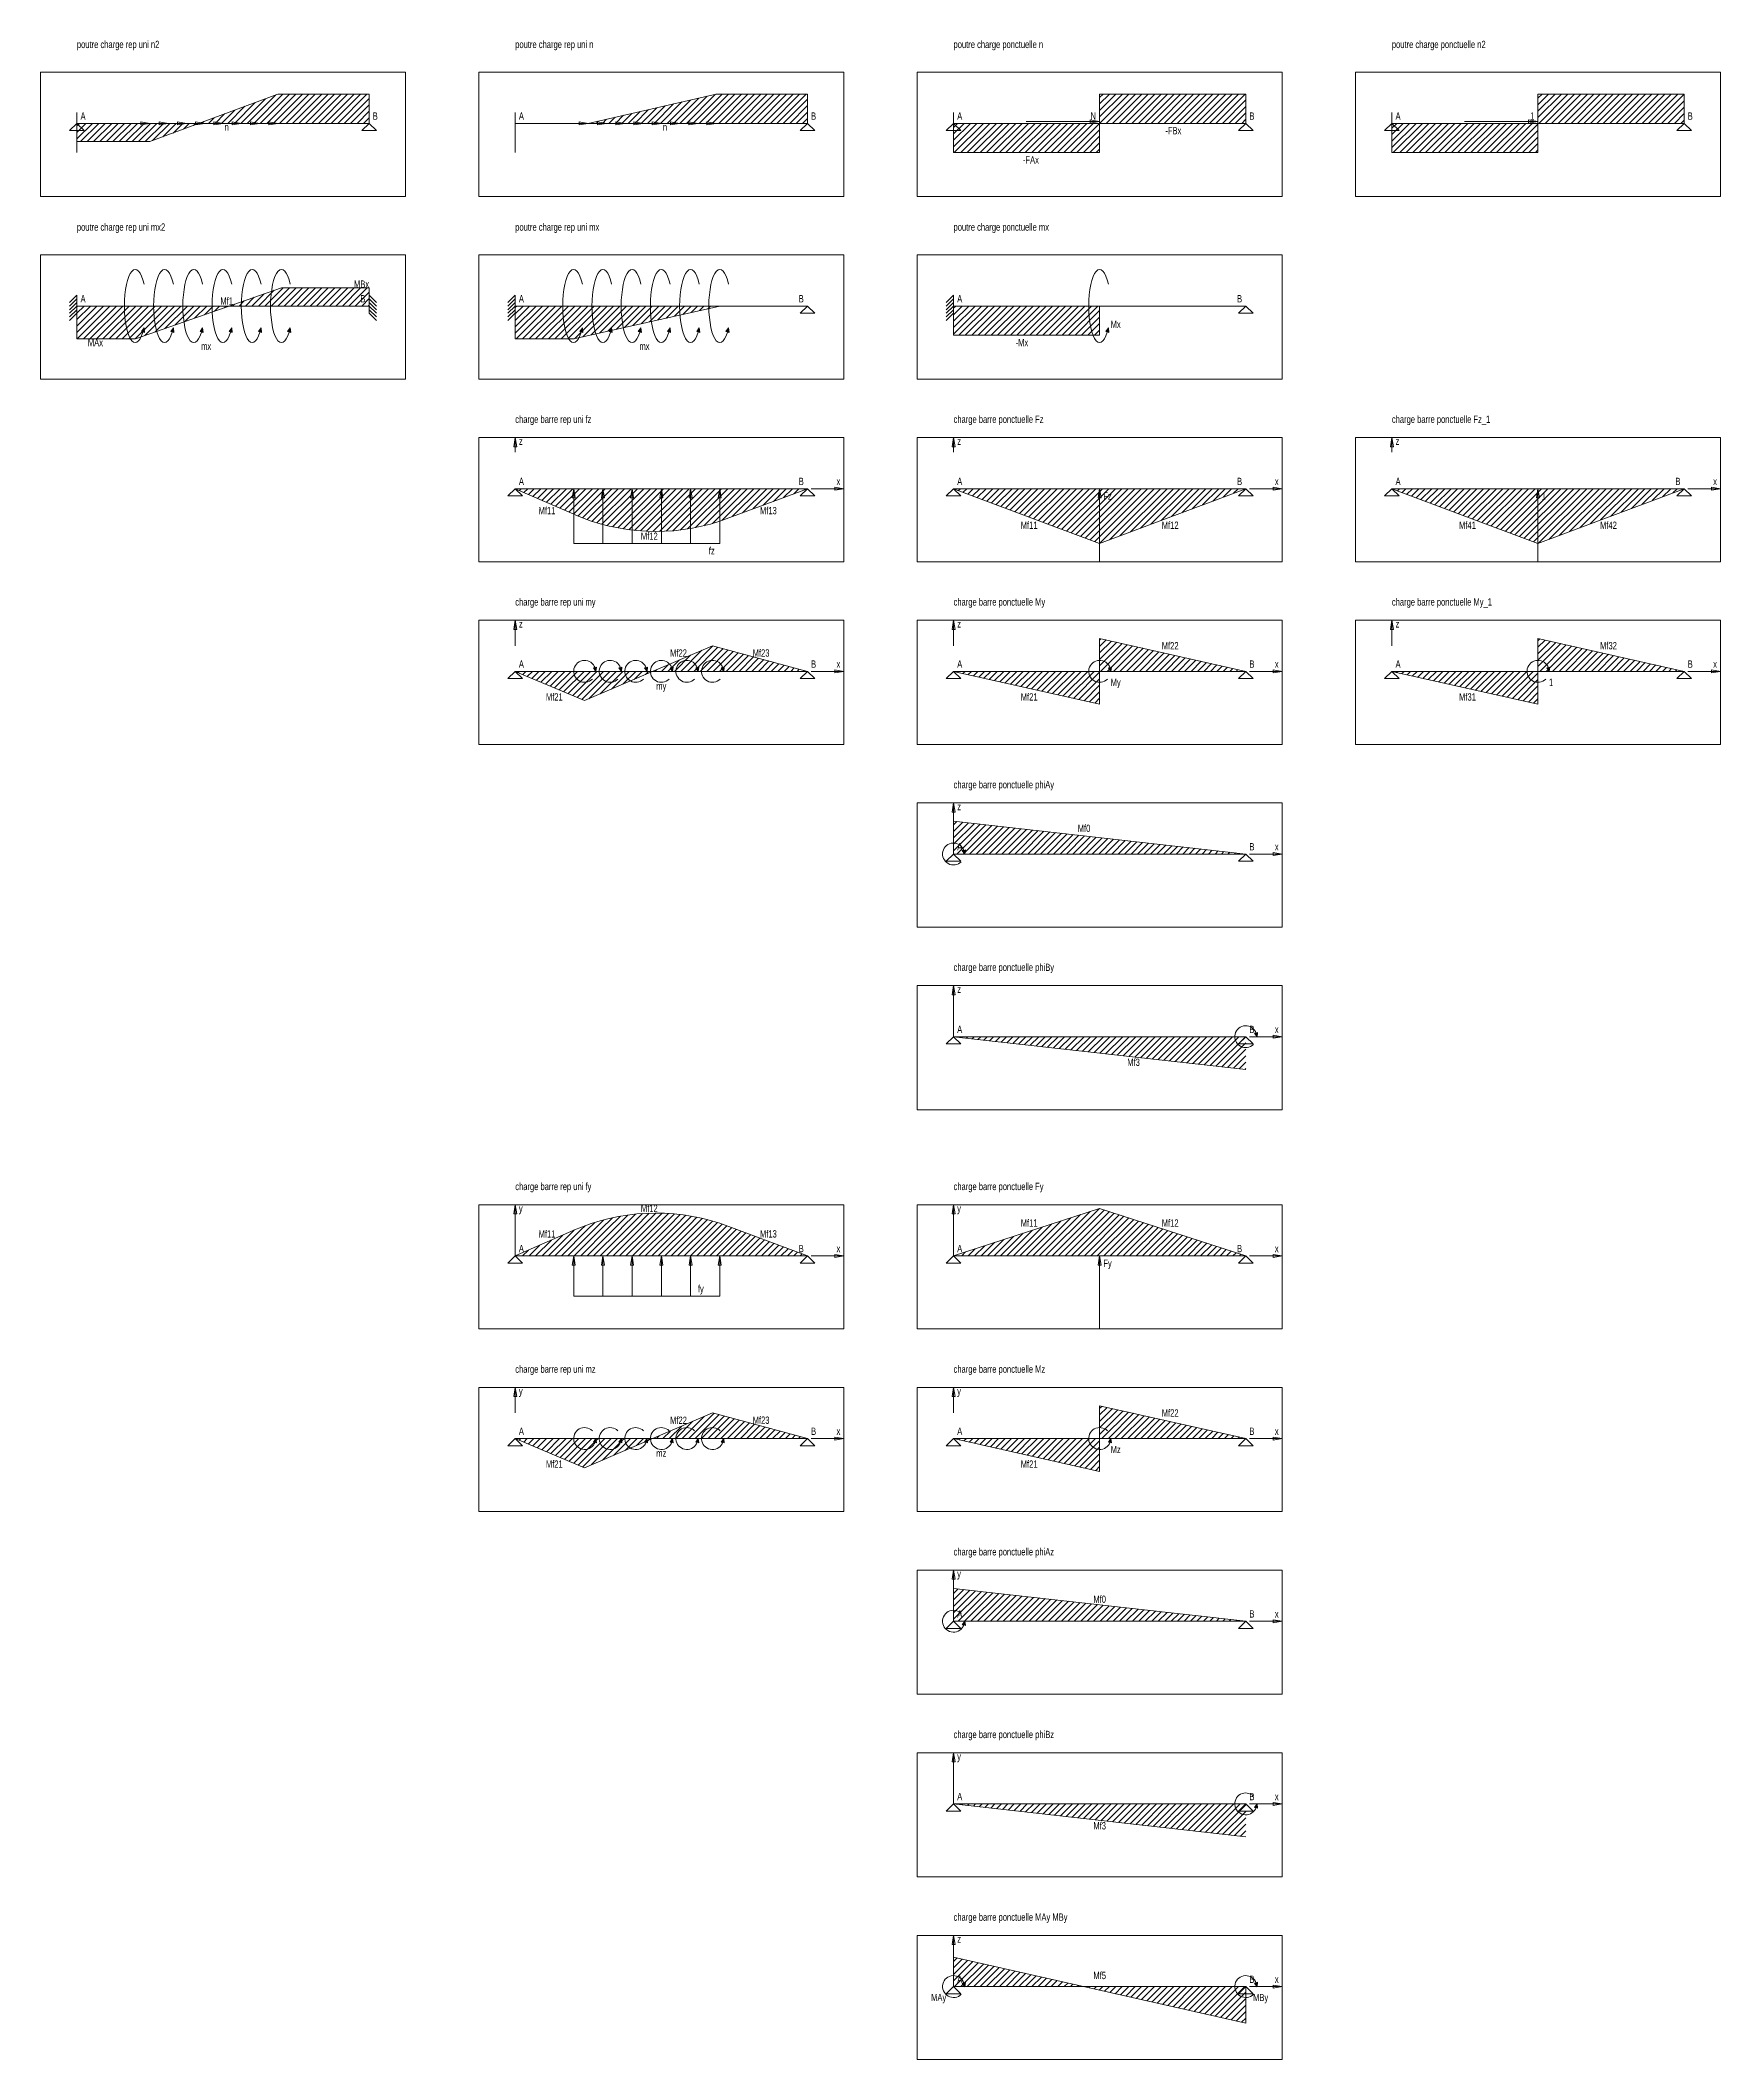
# Model space of a CAD drawing. Extents: x -25 to 21, y -49 to 6.3.
import ezdxf

# ---------------------------------------------------------------- set-up
doc = ezdxf.new("R2010")
doc.units = 0
doc.layers.get('0').update_dxf_attribs({"linetype": 'CONTINUOUS', "lineweight": 0})
doc.styles.get("Standard").update_dxf_attribs({"font": 'txt', "width": 0.75})
pattern_1 = [(45, (0, 0), (-0.08838835, 0.08838835), [])]

msp = doc.modelspace()

# ---------------------------------------------------------------- hatches: boundary and pattern name
h = msp.add_hatch()
h.set_pattern_fill('ansi31', color=256, scale=0.15, angle=0.7854, style=0)
h.set_pattern_definition(pattern_1)
h.paths.add_polyline_path([(-16, 4), (-20, 4), (-24, 4), (-24, 3.5), (-22, 3.5), (-18.5, 4.8), (-16, 4.8)])
h = msp.add_hatch()
h.set_pattern_fill('ansi31', color=256, scale=0.15, angle=0.7854, style=0)
h.set_pattern_definition(pattern_1)
h.paths.add_polyline_path([(-10, 4), (-6.5, 4.8), (-4, 4.8), (-4, 4)])
h = msp.add_hatch()
h.set_pattern_fill('ansi31', color=256, scale=0.15, angle=3.927, style=0)
h.set_pattern_definition(pattern_1)
h.paths.add_polyline_path([(4, 4), (4, 4.8), (8, 4.8), (8, 4)])
h = msp.add_hatch()
h.set_pattern_fill('ansi31', color=256, scale=0.15, angle=3.927, style=0)
h.set_pattern_definition(pattern_1)
h.paths.add_polyline_path([(16, 4), (16, 4.8), (20, 4.8), (20, 4)])
h = msp.add_hatch()
h.set_pattern_fill('ansi31', color=256, scale=0.15, angle=0.7854, style=0)
h.set_pattern_definition(pattern_1)
h.paths.add_polyline_path([(4, 4), (4, 3.2), (0, 3.2), (0, 4)])
h = msp.add_hatch()
h.set_pattern_fill('ansi31', color=256, scale=0.15, angle=0.7854, style=0)
h.set_pattern_definition(pattern_1)
h.paths.add_polyline_path([(16, 4), (16, 3.2), (12, 3.2), (12, 4)])
h = msp.add_hatch()
h.set_pattern_fill('ansi31', color=256, scale=0.15, angle=0.7854, style=0)
h.set_pattern_definition(pattern_1)
h.paths.add_polyline_path([(-16, -1), (-20, -1), (-24, -1), (-24, -1.9), (-22.4, -1.9), (-18.4, -0.5), (-16, -0.5)])
h = msp.add_hatch()
h.set_pattern_fill('ansi31', color=256, scale=0.15, angle=0.7854, style=0)
h.set_pattern_definition(pattern_1)
h.paths.add_polyline_path([(-6.4, -1), (-10.4, -1.9), (-12, -1.9), (-12, -1)])
h = msp.add_hatch()
h.set_pattern_fill('ansi31', color=256, scale=0.15, angle=0.7854, style=0)
h.set_pattern_definition(pattern_1)
h.paths.add_polyline_path([(4, -1), (4, -1.8), (0, -1.8), (0, -1)])
for points in [[(-22.16, -1.6), (-22.23, -1.7), (-22.186, -1.7), (-22.147, -1.721)], [(-21.36, -1.6), (-21.43, -1.7), (-21.386, -1.7), (-21.347, -1.721)], [(-20.56, -1.6), (-20.63, -1.7), (-20.586, -1.7), (-20.547, -1.721)], [(-19.76, -1.6), (-19.83, -1.7), (-19.786, -1.7), (-19.747, -1.721)], [(-18.96, -1.6), (-19.03, -1.7), (-18.986, -1.7), (-18.947, -1.721)], [(-18.16, -1.6), (-18.23, -1.7), (-18.186, -1.7), (-18.147, -1.721)], [(-10.16, -1.6), (-10.23, -1.7), (-10.186, -1.7), (-10.147, -1.721)], [(-9.36, -1.6), (-9.43, -1.7), (-9.386, -1.7), (-9.347, -1.721)], [(-8.56, -1.6), (-8.63, -1.7), (-8.586, -1.7), (-8.547, -1.721)], [(-7.76, -1.6), (-7.83, -1.7), (-7.786, -1.7), (-7.747, -1.721)], [(-6.96, -1.6), (-7.03, -1.7), (-6.986, -1.7), (-6.947, -1.721)], [(-6.16, -1.6), (-6.23, -1.7), (-6.186, -1.7), (-6.147, -1.721)], [(4.24, -1.6), (4.17, -1.7), (4.214, -1.7), (4.253, -1.721)], [(-9.79, -11.005), (-9.86, -10.905), (-9.815, -10.905), (-9.777, -10.884)], [(-9.09, -11.005), (-9.16, -10.905), (-9.115, -10.905), (-9.077, -10.884)], [(-8.39, -11.005), (-8.46, -10.905), (-8.415, -10.905), (-8.377, -10.884)], [(-7.69, -11.005), (-7.76, -10.905), (-7.715, -10.905), (-7.677, -10.884)], [(-6.99, -11.005), (-7.06, -10.905), (-7.015, -10.905), (-6.977, -10.884)], [(-6.29, -11.005), (-6.36, -10.905), (-6.315, -10.905), (-6.277, -10.884)], [(4.31, -11.005), (4.24, -10.905), (4.285, -10.905), (4.323, -10.884)], [(16.31, -11.005), (16.24, -10.905), (16.285, -10.905), (16.323, -10.884)], [(0.31, -16.005), (0.24, -15.905), (0.285, -15.905), (0.323, -15.884)], [(8.31, -21.005), (8.24, -20.905), (8.285, -20.905), (8.323, -20.884)], [(-9.79, -31.995), (-9.86, -32.095), (-9.815, -32.095), (-9.777, -32.116)], [(-9.09, -31.995), (-9.16, -32.095), (-9.115, -32.095), (-9.077, -32.116)], [(-8.39, -31.995), (-8.46, -32.095), (-8.415, -32.095), (-8.377, -32.116)], [(-7.69, -31.995), (-7.76, -32.095), (-7.715, -32.095), (-7.677, -32.116)], [(-6.99, -31.995), (-7.06, -32.095), (-7.015, -32.095), (-6.977, -32.116)], [(-6.29, -31.995), (-6.36, -32.095), (-6.315, -32.095), (-6.277, -32.116)], [(4.31, -31.995), (4.24, -32.095), (4.285, -32.095), (4.323, -32.116)], [(0.31, -36.995), (0.24, -37.095), (0.285, -37.095), (0.323, -37.116)], [(8.31, -41.995), (8.24, -42.095), (8.285, -42.095), (8.323, -42.116)], [(0.31, -47.005), (0.24, -46.905), (0.285, -46.905), (0.323, -46.884)], [(8.31, -47.005), (8.24, -46.905), (8.285, -46.905), (8.323, -46.884)]]:
    msp.add_hatch(color=256).paths.add_polyline_path(points)
h = msp.add_hatch()
h.set_pattern_fill('ansi31', color=256, scale=0.15, angle=0.7854, style=0)
h.set_pattern_definition(pattern_1)
edge = h.paths.add_edge_path()
edge.add_line((-4, -6), (-8, -6))
edge.add_line((-8, -6), (-12, -6))
edge.add_line((-12, -6), (-10.4, -6.7))
edge.add_arc((-8.149, -1.554), 5.617, 246.3706, 288.1128)
edge.add_line((-6.402, -6.893), (-4, -6))
h = msp.add_hatch()
h.set_pattern_fill('ansi31', color=256, scale=0.15, angle=0.7854, style=0)
h.set_pattern_definition(pattern_1)
h.paths.add_polyline_path([(8, -6), (4, -6), (0, -6), (4, -7.5)])
h = msp.add_hatch()
h.set_pattern_fill('ansi31', color=256, scale=0.15, angle=0.7854, style=0)
h.set_pattern_definition(pattern_1)
h.paths.add_polyline_path([(20, -6), (16, -6), (12, -6), (16, -7.5)])
h = msp.add_hatch()
h.set_pattern_fill('ansi31', color=256, scale=0.15, angle=0.7854, style=0)
h.set_pattern_definition(pattern_1)
h.paths.add_polyline_path([(-4, -11), (-8, -11), (-12, -11), (-10.1, -11.8), (-6.6, -10.3)])
h = msp.add_hatch()
h.set_pattern_fill('ansi31', color=256, scale=0.15, angle=0.7854, style=0)
h.set_pattern_definition(pattern_1)
h.paths.add_polyline_path([(8, -11), (4, -11), (0, -11), (4, -11.9), (4, -10.1)])
h = msp.add_hatch()
h.set_pattern_fill('ansi31', color=256, scale=0.15, angle=0.7854, style=0)
h.set_pattern_definition(pattern_1)
h.paths.add_polyline_path([(20, -11), (16, -11), (12, -11), (16, -11.9), (16, -10.1)])
h = msp.add_hatch()
h.set_pattern_fill('ansi31', color=256, scale=0.15, angle=0.7854, style=0)
h.set_pattern_definition(pattern_1)
h.paths.add_polyline_path([(8, -16), (4, -16), (0, -16), (0, -15.1)])
h = msp.add_hatch()
h.set_pattern_fill('ansi31', color=256, scale=0.15, angle=3.927, style=0)
h.set_pattern_definition(pattern_1)
h.paths.add_polyline_path([(0, -21), (4, -21), (8, -21), (8, -21.9)])
h = msp.add_hatch()
h.set_pattern_fill('ansi31', color=256, scale=0.15, angle=0.7854, style=0)
h.set_pattern_definition(pattern_1)
edge = h.paths.add_edge_path()
edge.add_line((-4, -27), (-8, -27))
edge.add_line((-8, -27), (-12, -27))
edge.add_line((-12, -27), (-10.4, -26.3))
edge.add_arc((-8.149, -31.446), 5.617, 71.8872, 113.6294, ccw=False)
edge.add_line((-6.402, -26.107), (-4, -27))
h = msp.add_hatch()
h.set_pattern_fill('ansi31', color=256, scale=0.15, angle=0.7854, style=0)
h.set_pattern_definition(pattern_1)
h.paths.add_polyline_path([(8, -27), (4, -27), (0, -27), (4, -25.7)])
h = msp.add_hatch()
h.set_pattern_fill('ansi31', color=256, scale=0.15, angle=0.7854, style=0)
h.set_pattern_definition(pattern_1)
h.paths.add_polyline_path([(-4, -32), (-8, -32), (-12, -32), (-10.1, -32.8), (-6.6, -31.3)])
h = msp.add_hatch()
h.set_pattern_fill('ansi31', color=256, scale=0.15, angle=0.7854, style=0)
h.set_pattern_definition(pattern_1)
h.paths.add_polyline_path([(8, -32), (4, -32), (0, -32), (4, -32.9), (4, -31.1)])
h = msp.add_hatch()
h.set_pattern_fill('ansi31', color=256, scale=0.15, angle=0.7854, style=0)
h.set_pattern_definition(pattern_1)
h.paths.add_polyline_path([(8, -37), (4, -37), (0, -37), (0, -36.1)])
h = msp.add_hatch()
h.set_pattern_fill('ansi31', color=256, scale=0.15, angle=3.927, style=0)
h.set_pattern_definition(pattern_1)
h.paths.add_polyline_path([(0, -42), (4, -42), (8, -42), (8, -42.9)])
h = msp.add_hatch()
h.set_pattern_fill('ansi31', color=256, scale=0.15, angle=0.7854, style=0)
h.set_pattern_definition(pattern_1)
h.paths.add_polyline_path([(8, -47), (4, -47), (0, -47), (0, -46.2), (8, -48)])

# ---------------------------------------------------------------- linework, layer by layer
for p, q in [((-25, 5.4), (-25, 2)), ((-25, 5.4), (-15, 5.4)), ((-15, 5.4), (-15, 2)), ((-13, 5.4), (-13, 2)), ((-13, 5.4), (-3, 5.4)), ((-3, 5.4), (-3, 2)), ((-1, 5.4), (-1, 2)), ((-1, 5.4), (9, 5.4)), ((9, 5.4), (9, 2)), ((11, 5.4), (11, 2)), ((11, 5.4), (21, 5.4)), ((21, 5.4), (21, 2)), ((-22, 3.5), (-18.5, 4.8)), ((-18.5, 4.8), (-16, 4.8)), ((-16, 4.8), (-16, 4)), ((-16, 4.8), (-16, 4)), ((-10, 4), (-6.5, 4.8)), ((-6.5, 4.8), (-4, 4.8)), ((-4, 4.8), (-4, 4)), ((-4, 4.8), (-4, 4)), ((4, 4), (4, 4.8)), ((4, 4.8), (8, 4.8)), ((8, 4.8), (8, 4)), ((16, 4), (16, 4.8)), ((16, 4.8), (20, 4.8)), ((20, 4.8), (20, 4)), ((-24, 4), (-24.2, 3.8)), ((-24, 3.8), (-24, 4.3)), ((-24, 3.2), (-24, 4)), ((-20, 4), (-24, 4)), ((-23.8, 3.8), (-24, 4)), ((-24, 3.5), (-24, 4)), ((-22.25, 3.958), (-22.25, 4.042)), ((-22.25, 4.042), (-22, 4)), ((-22, 4), (-22.25, 3.958)), ((-16, 4), (-22, 4)), ((-21.75, 3.958), (-21.75, 4.042)), ((-21.75, 4.042), (-21.5, 4)), ((-21.5, 4), (-21.75, 3.958)), ((-21.25, 3.958), (-21.25, 4.042)), ((-21.25, 4.042), (-21, 4)), ((-21, 4), (-21.25, 3.958)), ((-20.75, 3.958), (-20.75, 4.042)), ((-20.75, 4.042), (-20.5, 4)), ((-20.5, 4), (-20.75, 3.958)), ((-20.25, 3.958), (-20.25, 4.042)), ((-20.25, 4.042), (-20, 4)), ((-20, 4), (-20.25, 3.958)), ((-16, 4), (-20, 4)), ((-19.75, 3.958), (-19.75, 4.042)), ((-19.75, 4.042), (-19.5, 4)), ((-19.5, 4), (-19.75, 3.958)), ((-19.25, 3.958), (-19.25, 4.042)), ((-19.25, 4.042), (-19, 4)), ((-19, 4), (-19.25, 3.958)), ((-18.75, 3.958), (-18.75, 4.042)), ((-18.75, 4.042), (-18.5, 4)), ((-18.5, 4), (-18.75, 3.958)), ((-16, 4), (-16.2, 3.8)), ((-15.8, 3.8), (-16, 4)), ((-12, 3.8), (-12, 4.3)), ((-12, 3.2), (-12, 4)), ((-8, 4), (-12, 4)), ((-10.25, 3.958), (-10.25, 4.042)), ((-10.25, 4.042), (-10, 4)), ((-10, 4), (-10.25, 3.958)), ((-4, 4), (-10, 4)), ((-9.75, 3.958), (-9.75, 4.042)), ((-9.75, 4.042), (-9.5, 4)), ((-9.5, 4), (-9.75, 3.958)), ((-9.25, 3.958), (-9.25, 4.042)), ((-9.25, 4.042), (-9, 4)), ((-9, 4), (-9.25, 3.958)), ((-8.75, 3.958), (-8.75, 4.042)), ((-8.75, 4.042), (-8.5, 4)), ((-8.5, 4), (-8.75, 3.958)), ((-8.25, 3.958), (-8.25, 4.042)), ((-8.25, 4.042), (-8, 4)), ((-8, 4), (-8.25, 3.958)), ((-4, 4), (-8, 4)), ((-7.75, 3.958), (-7.75, 4.042)), ((-7.75, 4.042), (-7.5, 4)), ((-7.5, 4), (-7.75, 3.958)), ((-7.25, 3.958), (-7.25, 4.042)), ((-7.25, 4.042), (-7, 4)), ((-7, 4), (-7.25, 3.958)), ((-6.75, 3.958), (-6.75, 4.042)), ((-6.75, 4.042), (-6.5, 4)), ((-6.5, 4), (-6.75, 3.958)), ((-4, 4), (-4.2, 3.8)), ((-3.8, 3.8), (-4, 4)), ((0, 4), (-0.2, 3.8)), ((0, 3.8), (0, 4.3)), ((0, 3.2), (0, 4)), ((4, 4), (0, 4)), ((0.2, 3.8), (0, 4)), ((1.99, 4.05), (3.99, 4.05)), ((3.74, 4.008), (3.74, 4.092)), ((3.74, 4.092), (3.99, 4.05)), ((3.99, 4.05), (3.74, 4.008)), ((4, 4), (4, 3.2)), ((8, 4), (4, 4)), ((8, 4), (7.8, 3.8)), ((8.2, 3.8), (8, 4)), ((12, 4), (11.8, 3.8)), ((12, 3.8), (12, 4.3)), ((12, 3.2), (12, 4)), ((16, 4), (12, 4)), ((12.2, 3.8), (12, 4)), ((13.99, 4.05), (15.99, 4.05)), ((15.74, 4.008), (15.74, 4.092)), ((15.74, 4.092), (15.99, 4.05)), ((15.99, 4.05), (15.74, 4.008)), ((16, 4), (16, 3.2)), ((20, 4), (16, 4)), ((20, 4), (19.8, 3.8)), ((20.2, 3.8), (20, 4)), ((-24.2, 3.8), (-23.8, 3.8)), ((-24, 3.5), (-22, 3.5)), ((-16.2, 3.8), (-15.8, 3.8)), ((-4.2, 3.8), (-3.8, 3.8)), ((-0.2, 3.8), (0.2, 3.8)), ((7.8, 3.8), (8.2, 3.8)), ((11.8, 3.8), (12.2, 3.8)), ((19.8, 3.8), (20.2, 3.8)), ((4, 3.2), (0, 3.2)), ((16, 3.2), (12, 3.2)), ((-25, 2), (-15, 2)), ((-13, 2), (-3, 2)), ((-1, 2), (9, 2)), ((11, 2), (21, 2)), ((-25, 0.4), (-15, 0.4)), ((-25, -3), (-25, 0.4)), ((-15, 0.4), (-15, -3)), ((-13, 0.4), (-3, 0.4)), ((-13, -3), (-13, 0.4)), ((-3, 0.4), (-3, -3)), ((-1, 0.4), (-1, -3)), ((-1, 0.4), (9, 0.4)), ((9, 0.4), (9, -3)), ((-22.4, -1.9), (-18.4, -0.5)), ((-18.4, -0.5), (-16, -0.5)), ((-16, -0.5), (-16, -1)), ((-24, -0.7), (-24.2, -0.9)), ((-24, -0.8), (-24.2, -1)), ((-24, -0.9), (-24.2, -1.1)), ((-24, -1), (-24.2, -1.2)), ((-24, -1.1), (-24.2, -1.3)), ((-24, -1.2), (-24, -0.7)), ((-24, -1.8), (-24, -1)), ((-20, -1), (-24, -1)), ((-24, -1.9), (-24, -1)), ((-16, -1), (-20, -1)), ((-16, -0.7), (-15.8, -0.9)), ((-16, -1.2), (-16, -0.7)), ((-16, -0.8), (-15.8, -1)), ((-16, -0.9), (-15.8, -1.1)), ((-16, -1), (-15.8, -1.2)), ((-16, -1.1), (-15.8, -1.3)), ((-12, -0.7), (-12.2, -0.9)), ((-12, -0.8), (-12.2, -1)), ((-12, -0.9), (-12.2, -1.1)), ((-12, -1), (-12.2, -1.2)), ((-12, -1.1), (-12.2, -1.3)), ((-12, -1.2), (-12, -0.7)), ((-12, -1.8), (-12, -1)), ((-8, -1), (-12, -1)), ((-12, -1.9), (-12, -1)), ((-12, -1), (-6.4, -1)), ((-6.4, -1), (-10.4, -1.9)), ((-4, -1), (-8, -1)), ((-4, -1), (-4.2, -1.2)), ((-3.8, -1.2), (-4, -1)), ((0, -0.7), (-0.2, -0.9)), ((0, -0.8), (-0.2, -1)), ((0, -0.9), (-0.2, -1.1)), ((0, -1), (-0.2, -1.2)), ((0, -1.1), (-0.2, -1.3)), ((0, -1.2), (0, -0.7)), ((0, -1.8), (0, -1)), ((4, -1), (0, -1)), ((4, -1), (4, -1.8)), ((8, -1), (4, -1)), ((8, -1), (7.8, -1.2)), ((8.2, -1.2), (8, -1)), ((-24, -1.2), (-24.2, -1.4)), ((-22.16, -1.6), (-22.23, -1.7)), ((-22.16, -1.6), (-22.147, -1.721)), ((-21.36, -1.6), (-21.43, -1.7)), ((-21.36, -1.6), (-21.347, -1.721)), ((-20.56, -1.6), (-20.63, -1.7)), ((-20.56, -1.6), (-20.547, -1.721)), ((-19.76, -1.6), (-19.83, -1.7)), ((-19.76, -1.6), (-19.747, -1.721)), ((-18.96, -1.6), (-19.03, -1.7)), ((-18.96, -1.6), (-18.947, -1.721)), ((-18.16, -1.6), (-18.23, -1.7)), ((-18.16, -1.6), (-18.147, -1.721)), ((-16, -1.2), (-15.8, -1.4)), ((-12, -1.2), (-12.2, -1.4)), ((-10.16, -1.6), (-10.23, -1.7)), ((-10.16, -1.6), (-10.147, -1.721)), ((-9.36, -1.6), (-9.43, -1.7)), ((-9.36, -1.6), (-9.347, -1.721)), ((-8.56, -1.6), (-8.63, -1.7)), ((-8.56, -1.6), (-8.547, -1.721)), ((-7.76, -1.6), (-7.83, -1.7)), ((-7.76, -1.6), (-7.747, -1.721)), ((-6.96, -1.6), (-7.03, -1.7)), ((-6.96, -1.6), (-6.947, -1.721)), ((-6.16, -1.6), (-6.23, -1.7)), ((-6.16, -1.6), (-6.147, -1.721)), ((-4.2, -1.2), (-3.8, -1.2)), ((0, -1.2), (-0.2, -1.4)), ((4.24, -1.6), (4.17, -1.7)), ((4.24, -1.6), (4.253, -1.721)), ((7.8, -1.2), (8.2, -1.2)), ((-22.4, -1.9), (-24, -1.9)), ((-22.23, -1.7), (-22.186, -1.7)), ((-22.186, -1.7), (-22.147, -1.721)), ((-21.43, -1.7), (-21.386, -1.7)), ((-21.386, -1.7), (-21.347, -1.721)), ((-20.63, -1.7), (-20.586, -1.7)), ((-20.586, -1.7), (-20.547, -1.721)), ((-19.83, -1.7), (-19.786, -1.7)), ((-19.786, -1.7), (-19.747, -1.721)), ((-19.03, -1.7), (-18.986, -1.7)), ((-18.986, -1.7), (-18.947, -1.721)), ((-18.23, -1.7), (-18.186, -1.7)), ((-18.186, -1.7), (-18.147, -1.721)), ((-10.4, -1.9), (-12, -1.9)), ((-10.23, -1.7), (-10.186, -1.7)), ((-10.186, -1.7), (-10.147, -1.721)), ((-9.43, -1.7), (-9.386, -1.7)), ((-9.386, -1.7), (-9.347, -1.721)), ((-8.63, -1.7), (-8.586, -1.7)), ((-8.586, -1.7), (-8.547, -1.721)), ((-7.83, -1.7), (-7.786, -1.7)), ((-7.786, -1.7), (-7.747, -1.721)), ((-7.03, -1.7), (-6.986, -1.7)), ((-6.986, -1.7), (-6.947, -1.721)), ((-6.23, -1.7), (-6.186, -1.7)), ((-6.186, -1.7), (-6.147, -1.721)), ((4, -1.8), (0, -1.8)), ((4.17, -1.7), (4.214, -1.7)), ((4.214, -1.7), (4.253, -1.721)), ((-25, -3), (-15, -3)), ((-13, -3), (-3, -3)), ((-1, -3), (9, -3)), ((-13, -4.6), (-13, -8)), ((-13, -4.6), (-3, -4.6)), ((-12.042, -4.85), (-12, -4.6)), ((-11.958, -4.85), (-12.042, -4.85)), ((-12, -4.6), (-11.958, -4.85)), ((-12, -5), (-12, -4.6)), ((-3, -4.6), (-3, -8)), ((-1, -4.6), (-1, -8)), ((-1, -4.6), (9, -4.6)), ((-0.042, -4.85), (0, -4.6)), ((0.042, -4.85), (-0.042, -4.85)), ((0, -4.6), (0.042, -4.85)), ((0, -5), (0, -4.6)), ((9, -4.6), (9, -8)), ((11, -4.6), (11, -8)), ((11, -4.6), (21, -4.6)), ((11.958, -4.85), (12, -4.6)), ((12.042, -4.85), (11.958, -4.85)), ((12, -4.6), (12.042, -4.85)), ((12, -5), (12, -4.6)), ((21, -4.6), (21, -8)), ((-12, -6), (-12.2, -6.2)), ((-8, -6), (-12, -6)), ((-11.8, -6.2), (-12, -6)), ((-12, -6), (-10.4, -6.7)), ((-10.442, -6.25), (-10.4, -6)), ((-10.4, -6), (-10.358, -6.25)), ((-10.4, -7.5), (-10.4, -6)), ((-9.642, -6.25), (-9.6, -6)), ((-9.6, -6), (-9.558, -6.25)), ((-9.6, -7.5), (-9.6, -6)), ((-8.842, -6.25), (-8.8, -6)), ((-8.8, -6), (-8.758, -6.25)), ((-8.8, -7.5), (-8.8, -6)), ((-8.042, -6.25), (-8, -6)), ((-4, -6), (-8, -6)), ((-8, -6), (-7.958, -6.25)), ((-8, -7.5), (-8, -6)), ((-7.242, -6.25), (-7.2, -6)), ((-7.2, -6), (-7.158, -6.25)), ((-7.2, -7.5), (-7.2, -6)), ((-6.442, -6.25), (-6.4, -6)), ((-6.402, -6.893), (-4, -6)), ((-6.4, -6), (-6.358, -6.25)), ((-6.4, -7.5), (-6.4, -6)), ((-4, -6), (-4.2, -6.2)), ((-3.8, -6.2), (-4, -6)), ((-3.9, -6), (-3, -6)), ((-3.25, -6.042), (-3.25, -5.958)), ((-3.25, -5.958), (-3, -6)), ((-3, -6), (-3.25, -6.042)), ((0, -6), (-0.2, -6.2)), ((4, -6), (0, -6)), ((0.2, -6.2), (0, -6)), ((0, -6), (4, -7.5)), ((3.958, -6.25), (4, -6)), ((8, -6), (4, -6)), ((4, -7.5), (8, -6)), ((4, -6), (4.042, -6.25)), ((4, -8), (4, -6)), ((8, -6), (7.8, -6.2)), ((8.2, -6.2), (8, -6)), ((8.1, -6), (9, -6)), ((8.75, -6.042), (8.75, -5.958)), ((8.75, -5.958), (9, -6)), ((9, -6), (8.75, -6.042)), ((12, -6), (11.8, -6.2)), ((16, -6), (12, -6)), ((12.2, -6.2), (12, -6)), ((12, -6), (16, -7.5)), ((15.958, -6.25), (16, -6)), ((20, -6), (16, -6)), ((16, -7.5), (20, -6)), ((16, -6), (16.042, -6.25)), ((16, -8), (16, -6)), ((20, -6), (19.8, -6.2)), ((20.2, -6.2), (20, -6)), ((20.1, -6), (21, -6)), ((20.75, -6.042), (20.75, -5.958)), ((20.75, -5.958), (21, -6)), ((21, -6), (20.75, -6.042)), ((-12.2, -6.2), (-11.8, -6.2)), ((-10.358, -6.25), (-10.442, -6.25)), ((-9.558, -6.25), (-9.642, -6.25)), ((-8.758, -6.25), (-8.842, -6.25)), ((-7.958, -6.25), (-8.042, -6.25)), ((-7.158, -6.25), (-7.242, -6.25)), ((-6.358, -6.25), (-6.442, -6.25)), ((-4.2, -6.2), (-3.8, -6.2)), ((-0.2, -6.2), (0.2, -6.2)), ((4.042, -6.25), (3.958, -6.25)), ((7.8, -6.2), (8.2, -6.2)), ((11.8, -6.2), (12.2, -6.2)), ((16.042, -6.25), (15.958, -6.25)), ((19.8, -6.2), (20.2, -6.2)), ((-10.4, -7.5), (-6.4, -7.5)), ((-13, -8), (-3, -8)), ((-1, -8), (9, -8)), ((11, -8), (21, -8)), ((-13, -9.6), (-13, -13)), ((-13, -9.6), (-3, -9.6)), ((-12.042, -9.85), (-12, -9.6)), ((-11.958, -9.85), (-12.042, -9.85)), ((-12, -9.6), (-11.958, -9.85)), ((-12, -10.3), (-12, -9.6)), ((-3, -9.6), (-3, -13)), ((-1, -9.6), (-1, -13)), ((-1, -9.6), (9, -9.6)), ((-0.042, -9.85), (0, -9.6)), ((0.042, -9.85), (-0.042, -9.85)), ((0, -9.6), (0.042, -9.85)), ((0, -10.3), (0, -9.6)), ((9, -9.6), (9, -13)), ((11, -9.6), (11, -13)), ((11, -9.6), (21, -9.6)), ((11.958, -9.85), (12, -9.6)), ((12.042, -9.85), (11.958, -9.85)), ((12, -9.6), (12.042, -9.85)), ((12, -10.3), (12, -9.6)), ((21, -9.6), (21, -13)), ((-6.6, -10.3), (-10.1, -11.8)), ((-4, -11), (-6.6, -10.3)), ((4, -10.1), (4, -11.9)), ((4, -10.1), (8, -11)), ((16, -10.1), (16, -11.9)), ((16, -10.1), (20, -11)), ((-12, -11), (-12.2, -11.2)), ((-8, -11), (-12, -11)), ((-11.8, -11.2), (-12, -11)), ((-10.1, -11.8), (-12, -11)), ((-9.79, -11.005), (-9.86, -10.905)), ((-9.86, -10.905), (-9.815, -10.905)), ((-9.815, -10.905), (-9.777, -10.884)), ((-9.79, -11.005), (-9.777, -10.884)), ((-9.09, -11.005), (-9.16, -10.905)), ((-9.16, -10.905), (-9.115, -10.905)), ((-9.115, -10.905), (-9.077, -10.884)), ((-9.09, -11.005), (-9.077, -10.884)), ((-8.39, -11.005), (-8.46, -10.905)), ((-8.46, -10.905), (-8.415, -10.905)), ((-8.415, -10.905), (-8.377, -10.884)), ((-8.39, -11.005), (-8.377, -10.884)), ((-4, -11), (-8, -11)), ((-7.69, -11.005), (-7.76, -10.905)), ((-7.76, -10.905), (-7.715, -10.905)), ((-7.715, -10.905), (-7.677, -10.884)), ((-7.69, -11.005), (-7.677, -10.884)), ((-6.99, -11.005), (-7.06, -10.905)), ((-7.06, -10.905), (-7.015, -10.905)), ((-7.015, -10.905), (-6.977, -10.884)), ((-6.99, -11.005), (-6.977, -10.884)), ((-6.29, -11.005), (-6.36, -10.905)), ((-6.36, -10.905), (-6.315, -10.905)), ((-6.315, -10.905), (-6.277, -10.884)), ((-6.29, -11.005), (-6.277, -10.884)), ((-4, -11), (-4.2, -11.2)), ((-3.8, -11.2), (-4, -11)), ((-3.9, -11), (-3, -11)), ((-3.25, -11.042), (-3.25, -10.958)), ((-3.25, -10.958), (-3, -11)), ((-3, -11), (-3.25, -11.042)), ((0, -11), (-0.2, -11.2)), ((4, -11), (0, -11)), ((0.2, -11.2), (0, -11)), ((4, -11.9), (0, -11)), ((8, -11), (4, -11)), ((4.31, -11.005), (4.24, -10.905)), ((4.24, -10.905), (4.285, -10.905)), ((4.285, -10.905), (4.323, -10.884)), ((4.31, -11.005), (4.323, -10.884)), ((8, -11), (7.8, -11.2)), ((8.2, -11.2), (8, -11)), ((8.1, -11), (9, -11)), ((8.75, -11.042), (8.75, -10.958)), ((8.75, -10.958), (9, -11)), ((9, -11), (8.75, -11.042)), ((12, -11), (11.8, -11.2)), ((16, -11), (12, -11)), ((12.2, -11.2), (12, -11)), ((16, -11.9), (12, -11)), ((20, -11), (16, -11)), ((16.31, -11.005), (16.24, -10.905)), ((16.24, -10.905), (16.285, -10.905)), ((16.285, -10.905), (16.323, -10.884)), ((16.31, -11.005), (16.323, -10.884)), ((20, -11), (19.8, -11.2)), ((20.2, -11.2), (20, -11)), ((20.1, -11), (21, -11)), ((20.75, -11.042), (20.75, -10.958)), ((20.75, -10.958), (21, -11)), ((21, -11), (20.75, -11.042)), ((-12.2, -11.2), (-11.8, -11.2)), ((-4.2, -11.2), (-3.8, -11.2)), ((-0.2, -11.2), (0.2, -11.2)), ((7.8, -11.2), (8.2, -11.2)), ((11.8, -11.2), (12.2, -11.2)), ((19.8, -11.2), (20.2, -11.2)), ((-13, -13), (-3, -13)), ((-1, -13), (9, -13)), ((11, -13), (21, -13)), ((-1, -14.6), (-1, -18)), ((-1, -14.6), (9, -14.6)), ((-0.042, -14.85), (0, -14.6)), ((0.042, -14.85), (-0.042, -14.85)), ((0, -14.6), (0.042, -14.85)), ((0, -15.3), (0, -14.6)), ((9, -14.6), (9, -18)), ((8, -16), (0, -15.1)), ((0, -15.1), (0, -16)), ((0, -16), (-0.2, -16.2)), ((4, -16), (0, -16)), ((0.2, -16.2), (0, -16)), ((0.31, -16.005), (0.24, -15.905)), ((0.24, -15.905), (0.285, -15.905)), ((0.285, -15.905), (0.323, -15.884)), ((0.31, -16.005), (0.323, -15.884)), ((8, -16), (4, -16)), ((8, -16), (7.8, -16.2)), ((8.2, -16.2), (8, -16)), ((8.1, -16), (9, -16)), ((8.75, -16.042), (8.75, -15.958)), ((8.75, -15.958), (9, -16)), ((9, -16), (8.75, -16.042)), ((-0.2, -16.2), (0.2, -16.2)), ((7.8, -16.2), (8.2, -16.2)), ((-1, -18), (9, -18)), ((-1, -19.6), (-1, -23)), ((-1, -19.6), (9, -19.6)), ((-0.042, -19.85), (0, -19.6)), ((0.042, -19.85), (-0.042, -19.85)), ((0, -19.6), (0.042, -19.85)), ((0, -20.3), (0, -19.6)), ((9, -19.6), (9, -23)), ((0, -20.1), (0, -21)), ((0, -21), (-0.2, -21.2)), ((4, -21), (0, -21)), ((0.2, -21.2), (0, -21)), ((0, -21), (8, -21.9)), ((8, -21), (4, -21)), ((8, -21), (7.8, -21.2)), ((8.2, -21.2), (8, -21)), ((8.1, -21), (9, -21)), ((8.31, -21.005), (8.24, -20.905)), ((8.24, -20.905), (8.285, -20.905)), ((8.285, -20.905), (8.323, -20.884)), ((8.31, -21.005), (8.323, -20.884)), ((8.75, -21.042), (8.75, -20.958)), ((8.75, -20.958), (9, -21)), ((9, -21), (8.75, -21.042)), ((-0.2, -21.2), (0.2, -21.2)), ((7.8, -21.2), (8.2, -21.2)), ((-1, -23), (9, -23)), ((-13, -25.6), (-13, -29)), ((-13, -25.6), (-3, -25.6)), ((-12.042, -25.85), (-12, -25.6)), ((-11.958, -25.85), (-12.042, -25.85)), ((-12, -25.6), (-11.958, -25.85)), ((-12, -27), (-12, -25.6)), ((-3, -25.6), (-3, -29)), ((-1, -25.6), (-1, -29)), ((-1, -25.6), (9, -25.6)), ((-0.042, -25.85), (0, -25.6)), ((0.042, -25.85), (-0.042, -25.85)), ((0, -25.6), (0.042, -25.85)), ((0, -27), (0, -25.6)), ((0, -27), (4, -25.7)), ((4, -25.7), (8, -27)), ((9, -25.6), (9, -29)), ((-12, -27), (-10.4, -26.3)), ((-6.402, -26.107), (-4, -27)), ((-12, -27), (-12.2, -27.2)), ((-8, -27), (-12, -27)), ((-11.8, -27.2), (-12, -27)), ((-10.442, -27.25), (-10.4, -27)), ((-10.4, -27), (-10.358, -27.25)), ((-10.4, -28.1), (-10.4, -27)), ((-9.642, -27.25), (-9.6, -27)), ((-9.6, -27), (-9.558, -27.25)), ((-9.6, -28.1), (-9.6, -27)), ((-8.842, -27.25), (-8.8, -27)), ((-8.8, -27), (-8.758, -27.25)), ((-8.8, -28.1), (-8.8, -27)), ((-8.042, -27.25), (-8, -27)), ((-4, -27), (-8, -27)), ((-8, -27), (-7.958, -27.25)), ((-8, -28.1), (-8, -27)), ((-7.242, -27.25), (-7.2, -27)), ((-7.2, -27), (-7.158, -27.25)), ((-7.2, -28.1), (-7.2, -27)), ((-6.442, -27.25), (-6.4, -27)), ((-6.4, -27), (-6.358, -27.25)), ((-6.4, -28.1), (-6.4, -27)), ((-4, -27), (-4.2, -27.2)), ((-3.8, -27.2), (-4, -27)), ((-3.9, -27), (-3, -27)), ((-3.25, -27.042), (-3.25, -26.958)), ((-3.25, -26.958), (-3, -27)), ((-3, -27), (-3.25, -27.042)), ((0, -27), (-0.2, -27.2)), ((4, -27), (0, -27)), ((0.2, -27.2), (0, -27)), ((3.958, -27.25), (4, -27)), ((8, -27), (4, -27)), ((4, -27), (4.042, -27.25)), ((4, -29), (4, -27)), ((8, -27), (7.8, -27.2)), ((8.2, -27.2), (8, -27)), ((8.1, -27), (9, -27)), ((8.75, -27.042), (8.75, -26.958)), ((8.75, -26.958), (9, -27)), ((9, -27), (8.75, -27.042)), ((-12.2, -27.2), (-11.8, -27.2)), ((-10.358, -27.25), (-10.442, -27.25)), ((-9.558, -27.25), (-9.642, -27.25)), ((-8.758, -27.25), (-8.842, -27.25)), ((-7.958, -27.25), (-8.042, -27.25)), ((-7.158, -27.25), (-7.242, -27.25)), ((-6.358, -27.25), (-6.442, -27.25)), ((-4.2, -27.2), (-3.8, -27.2)), ((-0.2, -27.2), (0.2, -27.2)), ((4.042, -27.25), (3.958, -27.25)), ((7.8, -27.2), (8.2, -27.2)), ((-10.4, -28.1), (-6.4, -28.1)), ((-13, -29), (-3, -29)), ((-1, -29), (9, -29)), ((-13, -30.6), (-13, -34)), ((-13, -30.6), (-3, -30.6)), ((-12.042, -30.85), (-12, -30.6)), ((-11.958, -30.85), (-12.042, -30.85)), ((-12, -30.6), (-11.958, -30.85)), ((-12, -31.3), (-12, -30.6)), ((-3, -30.6), (-3, -34)), ((-1, -30.6), (-1, -34)), ((-1, -30.6), (9, -30.6)), ((-0.042, -30.85), (0, -30.6)), ((0.042, -30.85), (-0.042, -30.85)), ((0, -30.6), (0.042, -30.85)), ((0, -31.3), (0, -30.6)), ((9, -30.6), (9, -34)), ((-6.6, -31.3), (-10.1, -32.8)), ((-4, -32), (-6.6, -31.3)), ((4, -31.1), (4, -32.9)), ((4, -31.1), (8, -32)), ((-12, -32), (-12.2, -32.2)), ((-8, -32), (-12, -32)), ((-11.8, -32.2), (-12, -32)), ((-10.1, -32.8), (-12, -32)), ((-9.79, -31.995), (-9.86, -32.095)), ((-9.79, -31.995), (-9.777, -32.116)), ((-9.09, -31.995), (-9.16, -32.095)), ((-9.09, -31.995), (-9.077, -32.116)), ((-8.39, -31.995), (-8.46, -32.095)), ((-8.39, -31.995), (-8.377, -32.116)), ((-4, -32), (-8, -32)), ((-7.69, -31.995), (-7.76, -32.095)), ((-7.69, -31.995), (-7.677, -32.116)), ((-6.99, -31.995), (-7.06, -32.095)), ((-6.99, -31.995), (-6.977, -32.116)), ((-6.29, -31.995), (-6.36, -32.095)), ((-6.29, -31.995), (-6.277, -32.116)), ((-4, -32), (-4.2, -32.2)), ((-3.8, -32.2), (-4, -32)), ((-3.9, -32), (-3, -32)), ((-3.25, -32.042), (-3.25, -31.958)), ((-3.25, -31.958), (-3, -32)), ((-3, -32), (-3.25, -32.042)), ((0, -32), (-0.2, -32.2)), ((4, -32), (0, -32)), ((0.2, -32.2), (0, -32)), ((4, -32.9), (0, -32)), ((8, -32), (4, -32)), ((4.31, -31.995), (4.24, -32.095)), ((4.31, -31.995), (4.323, -32.116)), ((8, -32), (7.8, -32.2)), ((8.2, -32.2), (8, -32)), ((8.1, -32), (9, -32)), ((8.75, -32.042), (8.75, -31.958)), ((8.75, -31.958), (9, -32)), ((9, -32), (8.75, -32.042)), ((-12.2, -32.2), (-11.8, -32.2)), ((-9.86, -32.095), (-9.815, -32.095)), ((-9.815, -32.095), (-9.777, -32.116)), ((-9.16, -32.095), (-9.115, -32.095)), ((-9.115, -32.095), (-9.077, -32.116)), ((-8.46, -32.095), (-8.415, -32.095)), ((-8.415, -32.095), (-8.377, -32.116)), ((-7.76, -32.095), (-7.715, -32.095)), ((-7.715, -32.095), (-7.677, -32.116)), ((-7.06, -32.095), (-7.015, -32.095)), ((-7.015, -32.095), (-6.977, -32.116)), ((-6.36, -32.095), (-6.315, -32.095)), ((-6.315, -32.095), (-6.277, -32.116)), ((-4.2, -32.2), (-3.8, -32.2)), ((-0.2, -32.2), (0.2, -32.2)), ((4.24, -32.095), (4.285, -32.095)), ((4.285, -32.095), (4.323, -32.116)), ((7.8, -32.2), (8.2, -32.2)), ((-13, -34), (-3, -34)), ((-1, -34), (9, -34)), ((-1, -35.6), (-1, -39)), ((-1, -35.6), (9, -35.6)), ((-0.042, -35.85), (0, -35.6)), ((0.042, -35.85), (-0.042, -35.85)), ((0, -35.6), (0.042, -35.85)), ((0, -36.3), (0, -35.6)), ((9, -35.6), (9, -39)), ((8, -37), (0, -36.1)), ((0, -36.1), (0, -37)), ((0, -37), (-0.2, -37.2)), ((4, -37), (0, -37)), ((0.2, -37.2), (0, -37)), ((0.31, -36.995), (0.24, -37.095)), ((0.31, -36.995), (0.323, -37.116)), ((8, -37), (4, -37)), ((8, -37), (7.8, -37.2)), ((8.2, -37.2), (8, -37)), ((8.1, -37), (9, -37)), ((8.75, -37.042), (8.75, -36.958)), ((8.75, -36.958), (9, -37)), ((9, -37), (8.75, -37.042)), ((-0.2, -37.2), (0.2, -37.2)), ((0.24, -37.095), (0.285, -37.095)), ((0.285, -37.095), (0.323, -37.116)), ((7.8, -37.2), (8.2, -37.2)), ((-1, -39), (9, -39)), ((-1, -40.6), (-1, -44)), ((-1, -40.6), (9, -40.6)), ((-0.042, -40.85), (0, -40.6)), ((0.042, -40.85), (-0.042, -40.85)), ((0, -40.6), (0.042, -40.85)), ((0, -41.3), (0, -40.6)), ((9, -40.6), (9, -44)), ((0, -41.1), (0, -42)), ((0, -42), (-0.2, -42.2)), ((4, -42), (0, -42)), ((0.2, -42.2), (0, -42)), ((0, -42), (8, -42.9)), ((8, -42), (4, -42)), ((8, -42), (7.8, -42.2)), ((8.2, -42.2), (8, -42)), ((8.1, -42), (9, -42)), ((8.31, -41.995), (8.24, -42.095)), ((8.31, -41.995), (8.323, -42.116)), ((8.75, -42.042), (8.75, -41.958)), ((8.75, -41.958), (9, -42)), ((9, -42), (8.75, -42.042)), ((-0.2, -42.2), (0.2, -42.2)), ((7.8, -42.2), (8.2, -42.2)), ((8.24, -42.095), (8.285, -42.095)), ((8.285, -42.095), (8.323, -42.116)), ((-1, -44), (9, -44)), ((-1, -45.6), (-1, -49)), ((-1, -45.6), (9, -45.6)), ((-0.042, -45.85), (0, -45.6)), ((0.042, -45.85), (-0.042, -45.85)), ((0, -45.6), (0.042, -45.85)), ((0, -46.3), (0, -45.6)), ((9, -45.6), (9, -49)), ((0, -46.1), (0, -47)), ((8, -48), (0, -46.2)), ((0, -46.2), (0, -47)), ((0.31, -47.005), (0.24, -46.905)), ((0.24, -46.905), (0.285, -46.905)), ((0.285, -46.905), (0.323, -46.884)), ((0.31, -47.005), (0.323, -46.884)), ((8.31, -47.005), (8.24, -46.905)), ((8.24, -46.905), (8.285, -46.905)), ((8.285, -46.905), (8.323, -46.884)), ((8.31, -47.005), (8.323, -46.884)), ((8.75, -47.042), (8.75, -46.958)), ((8.75, -46.958), (9, -47)), ((0, -47), (-0.2, -47.2)), ((-0.2, -47.2), (0.2, -47.2)), ((4, -47), (0, -47)), ((0.2, -47.2), (0, -47)), ((8, -47), (4, -47)), ((8, -47), (7.8, -47.2)), ((7.8, -47.2), (8.2, -47.2)), ((8.2, -47.2), (8, -47)), ((8, -47), (8, -48)), ((8.1, -47), (9, -47)), ((9, -47), (8.75, -47.042)), ((-1, -49), (9, -49))]:
    msp.add_line(p, q)
for centre, radius, start, end in [((0, 0), 0, 0, 0), ((-8.149, -1.554), 5.617, 246.3706, 288.1128), ((-10.1, -11), 0.3, 18.4349, 315), ((-9.4, -11), 0.3, 18.4349, 315), ((-8.7, -11), 0.3, 18.4349, 315), ((-8, -11), 0.3, 18.4349, 315), ((-7.3, -11), 0.3, 18.4349, 315), ((-6.6, -11), 0.3, 18.4349, 315), ((4, -11), 0.3, 18.4349, 315), ((16, -11), 0.3, 18.4349, 315), ((0, -16), 0.3, 18.4349, 315), ((8, -21), 0.3, 18.4349, 315), ((-8.149, -31.446), 5.617, 71.8872, 113.6294), ((-10.1, -32), 0.3, 45, 341.5651), ((-9.4, -32), 0.3, 45, 341.5651), ((-8.7, -32), 0.3, 45, 341.5651), ((-8, -32), 0.3, 45, 341.5651), ((-7.3, -32), 0.3, 45, 341.5651), ((-6.6, -32), 0.3, 45, 341.5651), ((4, -32), 0.3, 45, 341.5651), ((0, -37), 0.3, 45, 341.5651), ((8, -42), 0.3, 45, 341.5651), ((0, -47), 0.3, 18.4349, 315), ((8, -47), 0.3, 18.4349, 315)]:
    msp.add_arc(centre, radius, start, end)
for centre in [(-22.4, -1), (-21.6, -1), (-20.8, -1), (-20, -1), (-19.2, -1), (-18.4, -1), (-10.4, -1), (-9.6, -1), (-8.8, -1), (-8, -1), (-7.2, -1), (-6.4, -1), (4, -1)]:
    msp.add_ellipse(centre, major_axis=(0, 1), ratio=0.3, start_param=5.35589, end_param=4.068888)

# ---------------------------------------------------------------- texts
at = {"char_height": 0.2, "width": 100}
for s, insert, attachment_point in [('poutre charge rep uni n2', (-24, 6), 7), ('poutre charge rep uni n', (-12, 6), 7), ('poutre charge ponctuelle n', (0, 6), 7), ('poutre charge ponctuelle n2', (12, 6), 7), ('A', (-23.9, 4.3), 1), ('n', (-19.9, 4), 2), ('B', (-15.9, 4.1), 7), ('A', (-11.9, 4.3), 1), ('n', (-7.9, 4), 2), ('B', (-3.9, 4.1), 7), ('A', (0.1, 4.3), 1), ('N', (3.9, 4.1), 9), ('-FBx', (5.8, 3.9), 1), ('B', (8.1, 4.1), 7), ('A', (12.1, 4.3), 1), ('1', (15.9, 4.1), 9), ('B', (20.1, 4.1), 7), ('-FAx', (1.9, 3.1), 1), ('poutre charge rep uni mx2', (-24, 1), 7), ('poutre charge rep uni mx', (-12, 1), 7), ('poutre charge ponctuelle mx', (0, 1), 7), ('MBx', (-16, -0.5), 9), ('A', (-23.9, -0.7), 1), ('Mf1', (-19.728, -0.965), 9), ('B', (-16.1, -0.9), 9), ('A', (-11.9, -0.7), 1), ('B', (-4.1, -0.9), 9), ('A', (0.1, -0.7), 1), ('B', (7.9, -0.9), 9), ('Mx', (4.3, -1.4), 1), ('MAx', (-23.7, -1.9), 1), ('mx', (-20.6, -2), 1), ('mx', (-8.6, -2), 1), ('-Mx', (1.7, -1.9), 1), ('charge barre rep uni fz', (-12, -4), 1), ('charge barre ponctuelle Fz', (0, -4), 1), ('charge barre ponctuelle Fz_1', (12, -4), 1), ('z', (-11.9, -4.6), 1), ('z', (0.1, -4.6), 1), ('z', (12.1, -4.6), 1), ('A', (-11.9, -5.7), 1), ('B', (-4.1, -5.9), 9), ('x', (-3.1, -5.9), 9), ('A', (0.1, -5.7), 1), ('B', (7.9, -5.9), 9), ('x', (8.9, -5.9), 9), ('A', (12.1, -5.7), 1), ('B', (19.9, -5.9), 9), ('x', (20.9, -5.9), 9), ('Mf11', (-10.9, -6.5), 3), ('Mf13', (-5.3, -6.5), 1), ('Fz', (4.1, -6.1), 1), ('1', (16.1, -6.1), 1), ('Mf11', (2.3, -6.9), 3), ('Mf12', (5.7, -6.9), 1), ('Mf41', (14.3, -6.9), 3), ('Mf42', (17.7, -6.9), 1), ('Mf12', (-8.1, -7.2), 3), ('fz', (-6.7, -7.6), 1), ('charge barre rep uni my', (-12, -9), 1), ('charge barre ponctuelle My', (0, -9), 1), ('charge barre ponctuelle My_1', (12, -9), 1), ('z', (-11.9, -9.6), 1), ('z', (0.1, -9.6), 1), ('z', (12.1, -9.6), 1), ('Mf22', (-7.3, -10.6), 9), ('Mf23', (-5.5, -10.6), 7), ('Mf22', (5.7, -10.4), 7), ('Mf32', (17.7, -10.4), 7), ('A', (-11.9, -10.7), 1), ('B', (-3.9, -10.9), 7), ('x', (-3.1, -10.9), 9), ('A', (0.1, -10.7), 1), ('B', (8.1, -10.9), 7), ('x', (8.9, -10.9), 9), ('A', (12.1, -10.7), 1), ('B', (20.1, -10.9), 7), ('x', (20.9, -10.9), 9), ('Mf21', (-10.7, -11.6), 3), ('my', (-8, -11.3), 2), ('Mf21', (2.3, -11.6), 3), ('My', (4.3, -11.2), 1), ('Mf31', (14.3, -11.6), 3), ('1', (16.3, -11.2), 1), ('charge barre ponctuelle phiAy', (0, -14), 1), ('z', (0.1, -14.6), 1), ('Mf0', (3.4, -15.4), 7), ('A', (0.1, -15.7), 1), ('B', (8.1, -15.9), 7), ('x', (8.9, -15.9), 9), ('charge barre ponctuelle phiBy', (0, -19), 1), ('z', (0.1, -19.6), 1), ('A', (0.1, -20.7), 1), ('B', (8.1, -20.9), 7), ('x', (8.9, -20.9), 9), ('Mf3', (5.1, -21.6), 3), ('charge barre rep uni fy', (-12, -25), 1), ('charge barre ponctuelle Fy', (0, -25), 1), ('y', (-11.9, -25.6), 1), ('Mf12', (-8.1, -25.8), 9), ('y', (0.1, -25.6), 1), ('Mf11', (-10.9, -26.5), 9), ('Mf13', (-5.3, -26.5), 7), ('Mf11', (2.3, -26.2), 9), ('Mf12', (5.7, -26.2), 7), ('A', (-11.9, -26.7), 1), ('B', (-4.1, -26.9), 9), ('x', (-3.1, -26.9), 9), ('A', (0.1, -26.7), 1), ('B', (7.9, -26.9), 9), ('x', (8.9, -26.9), 9), ('Fy', (4.1, -27.1), 1), ('fy', (-7, -27.8), 1), ('charge barre rep uni mz', (-12, -30), 1), ('charge barre ponctuelle Mz', (0, -30), 1), ('y', (-11.9, -30.6), 1), ('y', (0.1, -30.6), 1), ('Mf22', (-7.3, -31.6), 9), ('Mf23', (-5.5, -31.6), 7), ('Mf22', (5.7, -31.4), 7), ('A', (-11.9, -31.7), 1), ('B', (-3.9, -31.9), 7), ('x', (-3.1, -31.9), 9), ('A', (0.1, -31.7), 1), ('B', (8.1, -31.9), 7), ('x', (8.9, -31.9), 9), ('Mf21', (-10.7, -32.6), 3), ('mz', (-8, -32.3), 2), ('Mf21', (2.3, -32.6), 3), ('Mz', (4.3, -32.2), 1), ('charge barre ponctuelle phiAz', (0, -35), 1), ('y', (0.1, -35.6), 1), ('Mf0', (4, -36.5), 8), ('A', (0.1, -36.7), 1), ('B', (8.1, -36.9), 7), ('x', (8.9, -36.9), 9), ('charge barre ponctuelle phiBz', (0, -40), 1), ('y', (0.1, -40.6), 1), ('A', (0.1, -41.7), 1), ('B', (8.1, -41.9), 7), ('x', (8.9, -41.9), 9), ('Mf3', (4, -42.5), 2), ('charge barre ponctuelle MAy MBy', (0, -45), 1), ('z', (0.1, -45.6), 1), ('A', (0.1, -46.7), 1), ('Mf5', (4, -46.8), 8), ('B', (8.1, -46.9), 7), ('x', (8.9, -46.9), 9), ('MAy', (-0.2, -47.2), 3), ('MBy', (8.2, -47.2), 1)]:
    msp.add_mtext(s, dxfattribs=dict(at, insert=insert, attachment_point=attachment_point))

doc.saveas('drawing.dxf')
